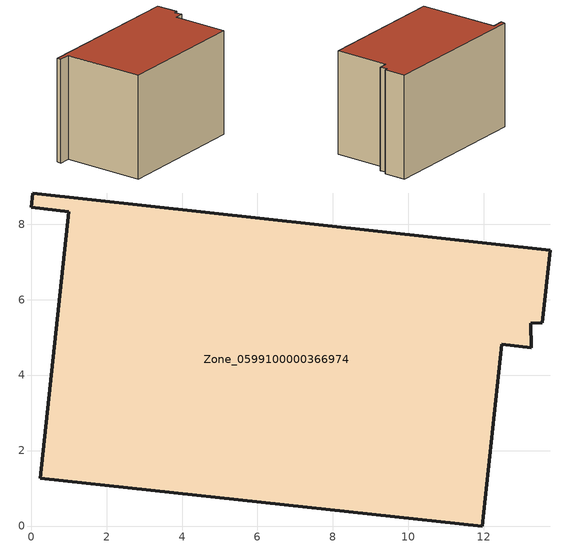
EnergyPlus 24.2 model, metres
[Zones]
Zone_0599100000366974
 floor ground (C_G): 12.48,4.81 11.96,0 0.24,1.26 0.99,8.33 0,8.44 0.04,8.83 13.76,7.31 13.55,5.38 13.24,5.37 13.25,4.73 z0
 wall outside (C_F): 0,8.44 0.99,8.33 0.24,1.26 11.96,0 12.48,4.81 13.25,4.73 13.24,5.37 13.55,5.38 13.76,7.31 0.04,8.83 0,8.44 z0:9.18
 roof outside (C_R): 12.48,4.81 13.25,4.73 13.24,5.37 13.55,5.38 13.76,7.31 0.04,8.83 0,8.44 0.99,8.33 0.24,1.26 11.96,0 z9.18
[BUILDING]
Pand.0599100000366974: North Axis=0; Terrain=City; Loads Convergence Tolerance Value=0.04; Temperature Convergence Tolerance Value=0.4; Solar Distribution=FullExterior; Maximum Number of Warmup Days=25; Minimum Number of Warmup Days=1
[Site:Location]
Rotterdam.The.Hague.AP_ZH_NLD Design_Conditions: Latitude=51.96; Longitude=4.45; Time Zone=1; Elevation=-4.5
[SITE:GROUNDTEMPERATURE:BUILDINGSURFACE]
18, 18, 18, 18, 18, 18, 18, 18, 18, 18, 18, 18
[MATERIAL] Thermal Absorptance=0.9; Solar Absorptance=0.7; Visible Absorptance=0.7
Name | Roughness | Thickness | Conductivity | Density | Specific Heat
G.TI.1992-2005 | MediumSmooth | 0.15 | 0.06 | 540 | 1210
F.TI.1992-2005 | Rough | 0.3 | 0.12 | 1920 | 840
R.TI.1992-2005 | MediumRough | 0.2 | 0.08 | 1500 | 1000
[CONSTRUCTION]
C_G: G.TI.1992-2005
C_F: F.TI.1992-2005
C_R: R.TI.1992-2005
[ZONE]
Zone_0599100000366974: Type=1; Multiplier=1; Ceiling Height=Autocalculate; Volume=Autocalculate; Floor Area=autocalculate; Part of Total Floor Area=Yes
[ZONEINFILTRATION:DESIGNFLOWRATE]
Infil_Zone_0599100000366974: Zone or ZoneList or Space or SpaceList=Zone_0599100000366974; Schedule=AlwaysOn; Design Flow Rate Calculation Method=Flow/Area; Flow Rate per Floor Area=0.0015; Constant Term Coefficient=1; Temperature Term Coefficient=0; Velocity Term Coefficient=0; Velocity Squared Term Coefficient=0
[HVACTEMPLATE:ZONE:IDEALLOADSAIRSYSTEM]
Zone_0599100000366974: Maximum Heating Supply Air Temperature=50; Minimum Cooling Supply Air Temperature=13; Maximum Heating Supply Air Humidity Ratio=0.0156; Minimum Cooling Supply Air Humidity Ratio=0.0077; Heating Limit=NoLimit; Cooling Limit=NoLimit; Dehumidification Control Type=ConstantSensibleHeatRatio; Cooling Sensible Heat Ratio=0.7; Dehumidification Setpoint=60; Humidification Control Type=None; Humidification Setpoint=30; Outdoor Air Method=None; Outdoor Air Flow Rate per Person=0.00944; Outdoor Air Flow Rate per Zone Floor Area=0; Outdoor Air Flow Rate per Zone=0; Demand Controlled Ventilation Type=None; Outdoor Air Economizer Type=NoEconomizer; Heat Recovery Type=None; Sensible Heat Recovery Effectiveness=0.7; Latent Heat Recovery Effectiveness=0.65
[ZONECONTROL:THERMOSTAT]
ThermostatControl_Zone_0599100000366974: Zone or ZoneList=Zone_0599100000366974; Control Type Schedule=DualSetpointControlType; Control 1=Thermostat_Zone_0599100000366974; Temperature Difference Between Cutout And Setpoint=0
[THERMOSTATSETPOINT:DUALSETPOINT]
Thermostat_Zone_0599100000366974: Heating Setpoint Temperature Schedule=HeatingSetpoint_Zone_0599100000366974; Cooling Setpoint Temperature Schedule=CoolingSetpoint_Zone_0599100000366974
[SCHEDULE:COMPACT]
HeatingSetpoint_Zone_0599100000366974: Through: 12/31, For: AllDays, Until: 24:00, 21
CoolingSetpoint_Zone_0599100000366974: Through: 12/31, For: AllDays, Until: 24:00, 24
DualSetpointControlType: Through: 12/31, For: AllDays, Until: 24:00, 4
AlwaysOn: Through: 12/31, For: AllDays, Until: 24:00, 1
